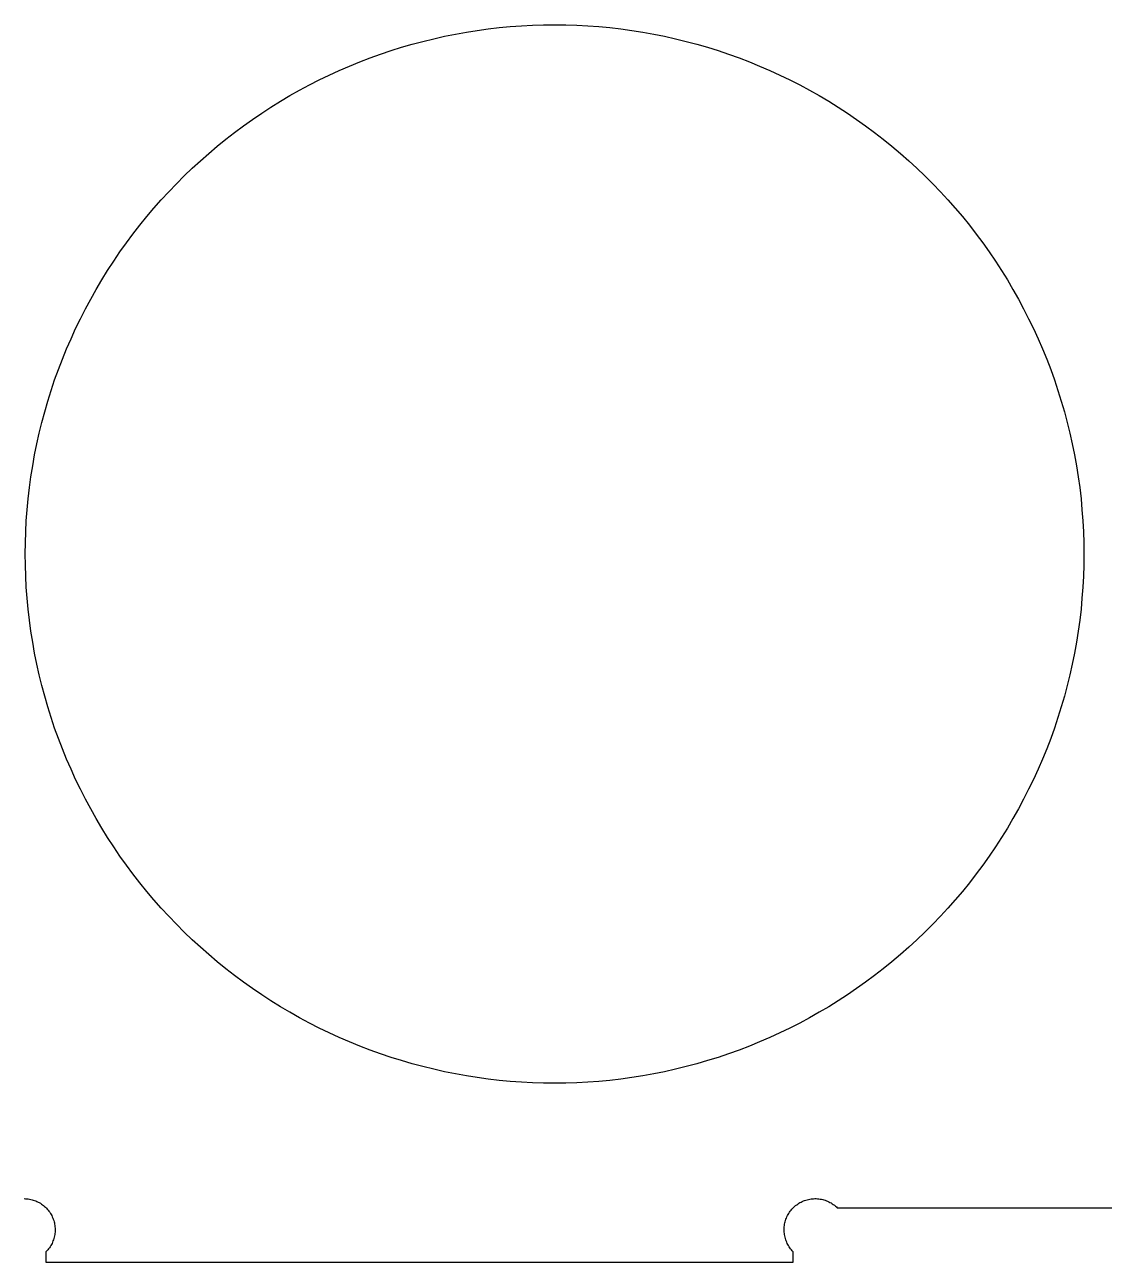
# Model space of a CAD drawing. Extents: x 0 to 96, y 0 to 48.
# Drawn here: x 79.441 to 83.775, y 23.276 to 28.245 of the extents above; entities that cross this region are included whole.
import ezdxf

# ---------------------------------------------------------------- set-up
doc = ezdxf.new("R2010")
doc.units = 0
doc.layers.add('Layer_1', color=7, linetype='CONTINUOUS')

msp = doc.modelspace()

# ---------------------------------------------------------------- linework, layer by layer
at = {"layer": 'Layer_1', "color": 7}
for p, q in [((81.257524, 28.222327), (81.301619, 28.22839)), ((81.301619, 28.22839), (81.346107, 28.233508)), ((81.346107, 28.233508), (81.390201, 28.237681)), ((81.390201, 28.237681), (81.434689, 28.240949)), ((81.434689, 28.240949), (81.479178, 28.243272)), ((81.479178, 28.243272), (81.523666, 28.244689)), ((81.523666, 28.244689), (81.568154, 28.245122)), ((81.568154, 28.245122), (81.612642, 28.244689)), ((81.612642, 28.244689), (81.65713, 28.243272)), ((81.65713, 28.243272), (81.701619, 28.240949)), ((81.701619, 28.240949), (81.745713, 28.237681)), ((81.745713, 28.237681), (81.790201, 28.233508)), ((81.790201, 28.233508), (81.834296, 28.22839)), ((81.834296, 28.22839), (81.87839, 28.222327)), ((80.9965, 28.166854), (81.039413, 28.17839)), ((81.039413, 28.17839), (81.082721, 28.188981)), ((81.082721, 28.188981), (81.126422, 28.198706)), ((81.126422, 28.198706), (81.169729, 28.207484)), ((81.169729, 28.207484), (81.213823, 28.215398)), ((81.213823, 28.215398), (81.257524, 28.222327)), ((81.87839, 28.222327), (81.922484, 28.215398)), ((81.922484, 28.215398), (81.966186, 28.207484)), ((81.966186, 28.207484), (82.009887, 28.198706)), ((82.009887, 28.198706), (82.053193, 28.188981)), ((82.053193, 28.188981), (82.0965, 28.17839)), ((82.0965, 28.17839), (82.139413, 28.166854)), ((80.827209, 28.111854), (80.869336, 28.126933)), ((80.869336, 28.126933), (80.911461, 28.141146)), ((80.911461, 28.141146), (80.953981, 28.154453)), ((80.953981, 28.154453), (80.9965, 28.166854)), ((82.139413, 28.166854), (82.182327, 28.154453)), ((82.182327, 28.154453), (82.224847, 28.141146)), ((82.224847, 28.141146), (82.266973, 28.126933)), ((82.266973, 28.126933), (82.308706, 28.111854)), ((80.703587, 28.061421), (80.744532, 28.079099)), ((80.744532, 28.079099), (80.78587, 28.09591)), ((80.78587, 28.09591), (80.827209, 28.111854)), ((82.308706, 28.111854), (82.350438, 28.09591)), ((82.350438, 28.09591), (82.391382, 28.079099)), ((82.391382, 28.079099), (82.432327, 28.061421)), ((80.623272, 28.023508), (80.66343, 28.042879)), ((80.66343, 28.042879), (80.703587, 28.061421)), ((82.432327, 28.061421), (82.472879, 28.042879)), ((82.472879, 28.042879), (82.513036, 28.023508)), ((80.505556, 27.960438), (80.544138, 27.982288)), ((80.544138, 27.982288), (80.583508, 28.003311)), ((80.583508, 28.003311), (80.623272, 28.023508)), ((82.513036, 28.023508), (82.552406, 28.003311)), ((82.552406, 28.003311), (82.591776, 27.982288)), ((82.591776, 27.982288), (82.630359, 27.960438)), ((80.429571, 27.914336), (80.467367, 27.9378)), ((80.467367, 27.9378), (80.505556, 27.960438)), ((82.630359, 27.960438), (82.668941, 27.9378)), ((82.668941, 27.9378), (82.706737, 27.914336)), ((80.355162, 27.865083), (80.39217, 27.890083)), ((80.39217, 27.890083), (80.429571, 27.914336)), ((82.706737, 27.914336), (82.744138, 27.890083)), ((82.744138, 27.890083), (82.780752, 27.865083)), ((80.283114, 27.81276), (80.318941, 27.839296)), ((80.318941, 27.839296), (80.355162, 27.865083)), ((82.780752, 27.865083), (82.816973, 27.839296)), ((82.816973, 27.839296), (82.8528, 27.81276)), ((80.21343, 27.757484), (80.248076, 27.785477)), ((80.248076, 27.785477), (80.283114, 27.81276)), ((82.8528, 27.81276), (82.887839, 27.785477)), ((82.887839, 27.785477), (82.922484, 27.757484)), ((80.146107, 27.699336), (80.179571, 27.728744)), ((80.179571, 27.728744), (80.21343, 27.757484)), ((82.922484, 27.757484), (82.956737, 27.728744)), ((82.956737, 27.728744), (82.989808, 27.699336)), ((80.11343, 27.669178), (80.146107, 27.699336)), ((82.989808, 27.699336), (83.022879, 27.669178)), ((80.04965, 27.606933), (80.081146, 27.63839)), ((80.081146, 27.63839), (80.11343, 27.669178)), ((83.022879, 27.669178), (83.054768, 27.63839)), ((83.054768, 27.63839), (83.086264, 27.606933)), ((80.018941, 27.574808), (80.04965, 27.606933)), ((83.086264, 27.606933), (83.116973, 27.574808)), ((79.959492, 27.508666), (79.98902, 27.542051)), ((79.98902, 27.542051), (80.018941, 27.574808)), ((83.116973, 27.574808), (83.147288, 27.542051)), ((83.147288, 27.542051), (83.176816, 27.508666)), ((79.930752, 27.47465), (79.959492, 27.508666)), ((83.176816, 27.508666), (83.205556, 27.47465)), ((79.875241, 27.404926), (79.9028, 27.440083)), ((79.9028, 27.440083), (79.930752, 27.47465)), ((83.205556, 27.47465), (83.233508, 27.440083)), ((83.233508, 27.440083), (83.260673, 27.404926)), ((79.848862, 27.369178), (79.875241, 27.404926)), ((83.260673, 27.404926), (83.287051, 27.369178)), ((79.798076, 27.296107), (79.823272, 27.332918)), ((79.823272, 27.332918), (79.848862, 27.369178)), ((83.287051, 27.369178), (83.313036, 27.332918)), ((83.313036, 27.332918), (83.337839, 27.296107)), ((79.773666, 27.258783), (79.798076, 27.296107)), ((83.337839, 27.296107), (83.362249, 27.258783)), ((79.750438, 27.220949), (79.773666, 27.258783)), ((83.362249, 27.258783), (83.38587, 27.220949)), ((79.705949, 27.143862), (79.727603, 27.182642)), ((79.727603, 27.182642), (79.750438, 27.220949)), ((83.38587, 27.220949), (83.408311, 27.182642)), ((83.408311, 27.182642), (83.430359, 27.143862)), ((79.684689, 27.10465), (79.705949, 27.143862)), ((83.430359, 27.143862), (83.451224, 27.10465)), ((79.664611, 27.065004), (79.684689, 27.10465)), ((83.451224, 27.10465), (83.471303, 27.065004)), ((79.645319, 27.024926), (79.664611, 27.065004)), ((83.471303, 27.065004), (83.490989, 27.024926)), ((79.609099, 26.943627), (79.626816, 26.984453)), ((79.626816, 26.984453), (79.645319, 27.024926)), ((83.490989, 27.024926), (83.509492, 26.984453)), ((83.509492, 26.984453), (83.527209, 26.943627)), ((79.59217, 26.902406), (79.609099, 26.943627)), ((83.527209, 26.943627), (83.543744, 26.902406)), ((79.576422, 26.86087), (79.59217, 26.902406)), ((83.543744, 26.902406), (83.559887, 26.86087)), ((79.561068, 26.818981), (79.576422, 26.86087)), ((83.559887, 26.86087), (83.574847, 26.818981)), ((79.546894, 26.776816), (79.561068, 26.818981)), ((83.574847, 26.818981), (83.58902, 26.776816)), ((79.521303, 26.691579), (79.533902, 26.734336)), ((79.533902, 26.734336), (79.546894, 26.776816)), ((83.58902, 26.776816), (83.602406, 26.734336)), ((83.602406, 26.734336), (83.614611, 26.691579)), ((79.509887, 26.648587), (79.521303, 26.691579)), ((83.614611, 26.691579), (83.626422, 26.648587)), ((79.499257, 26.605398), (79.509887, 26.648587)), ((83.626422, 26.648587), (83.637051, 26.605398)), ((79.489413, 26.561933), (79.499257, 26.605398)), ((83.637051, 26.605398), (83.6465, 26.561933)), ((79.480752, 26.518311), (79.489413, 26.561933)), ((83.6465, 26.561933), (83.655556, 26.518311)), ((79.472879, 26.474532), (79.480752, 26.518311)), ((83.655556, 26.518311), (83.66343, 26.474532)), ((79.465792, 26.430556), (79.472879, 26.474532)), ((83.66343, 26.474532), (83.670122, 26.430556)), ((79.454768, 26.342249), (79.459887, 26.386461)), ((79.459887, 26.386461), (79.465792, 26.430556)), ((83.670122, 26.430556), (83.676422, 26.386461)), ((83.676422, 26.386461), (83.68154, 26.342249)), ((79.450438, 26.297957), (79.454768, 26.342249)), ((83.68154, 26.342249), (83.685477, 26.297957)), ((79.447288, 26.253587), (79.450438, 26.297957)), ((83.685477, 26.297957), (83.68902, 26.253587)), ((79.444926, 26.209138), (79.447288, 26.253587)), ((83.68902, 26.253587), (83.691382, 26.209138)), ((79.443351, 26.16465), (79.444926, 26.209138)), ((83.691382, 26.209138), (83.692563, 26.16465)), ((79.442957, 26.120122), (79.443346, 26.16465)), ((83.692563, 26.16465), (83.692952, 26.120122)), ((79.443351, 26.075634), (79.442962, 26.120122)), ((83.692957, 26.120122), (83.692568, 26.075634)), ((79.444926, 26.031146), (79.443351, 26.075634)), ((83.692563, 26.075634), (83.691382, 26.031146)), ((79.447288, 25.986698), (79.444926, 26.031146)), ((79.450438, 25.942327), (79.447288, 25.986698)), ((83.68902, 25.986698), (83.685477, 25.942327)), ((83.691382, 26.031146), (83.68902, 25.986698)), ((79.454768, 25.897997), (79.450438, 25.942327)), ((83.685477, 25.942327), (83.68154, 25.897997)), ((79.459887, 25.853823), (79.454768, 25.897997)), ((83.68154, 25.897997), (83.676422, 25.853823)), ((79.465792, 25.809729), (79.459887, 25.853823)), ((83.676422, 25.853823), (83.670122, 25.809729)), ((79.472879, 25.765752), (79.465792, 25.809729)), ((83.670122, 25.809729), (83.66343, 25.765752)), ((79.480752, 25.721973), (79.472879, 25.765752)), ((83.66343, 25.765752), (83.655556, 25.721973)), ((79.489413, 25.678311), (79.480752, 25.721973)), ((83.655556, 25.721973), (83.6465, 25.678311)), ((79.499257, 25.634887), (79.489413, 25.678311)), ((83.6465, 25.678311), (83.637051, 25.634887)), ((79.509887, 25.591658), (79.499257, 25.634887)), ((79.521303, 25.548666), (79.509887, 25.591658)), ((83.626422, 25.591658), (83.614611, 25.548666)), ((83.637051, 25.634887), (83.626422, 25.591658)), ((79.533902, 25.505949), (79.521303, 25.548666)), ((83.614611, 25.548666), (83.602406, 25.505949)), ((79.546894, 25.463469), (79.533902, 25.505949)), ((83.602406, 25.505949), (83.58902, 25.463469)), ((79.561068, 25.421303), (79.546894, 25.463469)), ((83.58902, 25.463469), (83.574847, 25.421303)), ((79.576422, 25.379413), (79.561068, 25.421303)), ((83.574847, 25.421303), (83.559887, 25.379413)), ((79.59217, 25.337879), (79.576422, 25.379413)), ((83.559887, 25.379413), (83.543744, 25.337879)), ((79.609099, 25.296658), (79.59217, 25.337879)), ((79.626816, 25.255831), (79.609099, 25.296658)), ((83.527209, 25.296658), (83.509492, 25.255831)), ((83.543744, 25.337879), (83.527209, 25.296658)), ((79.645319, 25.215359), (79.626816, 25.255831)), ((83.509492, 25.255831), (83.490989, 25.215359)), ((79.664611, 25.17528), (79.645319, 25.215359)), ((83.490989, 25.215359), (83.471303, 25.17528)), ((79.684689, 25.135634), (79.664611, 25.17528)), ((83.471303, 25.17528), (83.451224, 25.135634)), ((79.705949, 25.096421), (79.684689, 25.135634)), ((79.727603, 25.057642), (79.705949, 25.096421)), ((83.430359, 25.096421), (83.408311, 25.057642)), ((83.451224, 25.135634), (83.430359, 25.096421)), ((79.750438, 25.019336), (79.727603, 25.057642)), ((83.408311, 25.057642), (83.38587, 25.019336)), ((79.773666, 24.9815), (79.750438, 25.019336)), ((83.38587, 25.019336), (83.362249, 24.9815)), ((79.798076, 24.944178), (79.773666, 24.9815)), ((79.823272, 24.907367), (79.798076, 24.944178)), ((83.337839, 24.944178), (83.313036, 24.907367)), ((83.362249, 24.9815), (83.337839, 24.944178)), ((79.848862, 24.871107), (79.823272, 24.907367)), ((83.313036, 24.907367), (83.287051, 24.871107)), ((79.875241, 24.835359), (79.848862, 24.871107)), ((83.287051, 24.871107), (83.260673, 24.835359)), ((79.9028, 24.800201), (79.875241, 24.835359)), ((79.930752, 24.765594), (79.9028, 24.800201)), ((83.233508, 24.800201), (83.205556, 24.765594)), ((83.260673, 24.835359), (83.233508, 24.800201)), ((79.959492, 24.731619), (79.930752, 24.765594)), ((83.205556, 24.765594), (83.176816, 24.731619)), ((79.98902, 24.698232), (79.959492, 24.731619)), ((80.018941, 24.665477), (79.98902, 24.698232)), ((83.147288, 24.698232), (83.116973, 24.665477)), ((83.176816, 24.731619), (83.147288, 24.698232)), ((80.04965, 24.633351), (80.018941, 24.665477)), ((83.116973, 24.665477), (83.086264, 24.633351)), ((80.081146, 24.601894), (80.04965, 24.633351)), ((80.11343, 24.571068), (80.081146, 24.601894)), ((83.054768, 24.601894), (83.022879, 24.571068)), ((83.086264, 24.633351), (83.054768, 24.601894)), ((80.146107, 24.540949), (80.11343, 24.571068)), ((83.022879, 24.571068), (82.989808, 24.540949)), ((80.179571, 24.51154), (80.146107, 24.540949)), ((80.21343, 24.4828), (80.179571, 24.51154)), ((82.956737, 24.51154), (82.922484, 24.4828)), ((82.989808, 24.540949), (82.956737, 24.51154)), ((80.248076, 24.454808), (80.21343, 24.4828)), ((80.283114, 24.427524), (80.248076, 24.454808)), ((82.887839, 24.454808), (82.8528, 24.427524)), ((82.922484, 24.4828), (82.887839, 24.454808)), ((80.318941, 24.400989), (80.283114, 24.427524)), ((80.355162, 24.375201), (80.318941, 24.400989)), ((82.816973, 24.400989), (82.780752, 24.375201)), ((82.8528, 24.427524), (82.816973, 24.400989)), ((80.39217, 24.350162), (80.355162, 24.375201)), ((80.429571, 24.325949), (80.39217, 24.350162)), ((82.744138, 24.350162), (82.706737, 24.325949)), ((82.780752, 24.375201), (82.744138, 24.350162)), ((80.467367, 24.302484), (80.429571, 24.325949)), ((80.505556, 24.279847), (80.467367, 24.302484)), ((82.668941, 24.302484), (82.630359, 24.279847)), ((82.706737, 24.325949), (82.668941, 24.302484)), ((80.544138, 24.257997), (80.505556, 24.279847)), ((80.583508, 24.236973), (80.544138, 24.257997)), ((82.591776, 24.257997), (82.552406, 24.236973)), ((82.630359, 24.279847), (82.591776, 24.257997)), ((80.623272, 24.216737), (80.583508, 24.236973)), ((80.66343, 24.197367), (80.623272, 24.216737)), ((82.513036, 24.216737), (82.472879, 24.197367)), ((82.552406, 24.236973), (82.513036, 24.216737)), ((80.703587, 24.178862), (80.66343, 24.197367)), ((80.744532, 24.161186), (80.703587, 24.178862)), ((80.78587, 24.144374), (80.744532, 24.161186)), ((82.391382, 24.161186), (82.350438, 24.144374)), ((82.432327, 24.178862), (82.391382, 24.161186)), ((82.472879, 24.197367), (82.432327, 24.178862)), ((80.827209, 24.12843), (80.78587, 24.144374)), ((80.869336, 24.113351), (80.827209, 24.12843)), ((80.911461, 24.099138), (80.869336, 24.113351)), ((80.953981, 24.085831), (80.911461, 24.099138)), ((82.224847, 24.099138), (82.182327, 24.085831)), ((82.266973, 24.113351), (82.224847, 24.099138)), ((82.308706, 24.12843), (82.266973, 24.113351)), ((82.350438, 24.144374), (82.308706, 24.12843)), ((80.9965, 24.07343), (80.953981, 24.085831)), ((81.039413, 24.061894), (80.9965, 24.07343)), ((81.082721, 24.051264), (81.039413, 24.061894)), ((81.126422, 24.041579), (81.082721, 24.051264)), ((82.053193, 24.051264), (82.009887, 24.041579)), ((82.0965, 24.061894), (82.053193, 24.051264)), ((82.139413, 24.07343), (82.0965, 24.061894)), ((82.182327, 24.085831), (82.139413, 24.07343)), ((81.169729, 24.03276), (81.126422, 24.041579)), ((81.213823, 24.024887), (81.169729, 24.03276)), ((81.257524, 24.017918), (81.213823, 24.024887)), ((81.301619, 24.011894), (81.257524, 24.017918)), ((81.346107, 24.006776), (81.301619, 24.011894)), ((81.390201, 24.002602), (81.346107, 24.006776)), ((81.434689, 23.999336), (81.390201, 24.002602)), ((81.479178, 23.997012), (81.434689, 23.999336)), ((81.701619, 23.999336), (81.65713, 23.997012)), ((81.745713, 24.002602), (81.701619, 23.999336)), ((81.790201, 24.006776), (81.745713, 24.002602)), ((81.834296, 24.011894), (81.790201, 24.006776)), ((81.87839, 24.017918), (81.834296, 24.011894)), ((81.922484, 24.024887), (81.87839, 24.017918)), ((81.966186, 24.03276), (81.922484, 24.024887)), ((82.009887, 24.041579), (81.966186, 24.03276)), ((81.523666, 23.995594), (81.479178, 23.997012)), ((81.568154, 23.995122), (81.523666, 23.9956)), ((81.612642, 23.995594), (81.568154, 23.995117)), ((81.65713, 23.997012), (81.612642, 23.995594)), ((79.43902, 23.531737), (79.444532, 23.531581)), ((79.444532, 23.531579), (79.44965, 23.53119)), ((79.44965, 23.531186), (79.454768, 23.530597)), ((79.454768, 23.530594), (79.459887, 23.529772)), ((79.459887, 23.529768), (79.465004, 23.528746)), ((79.465004, 23.528744), (79.470122, 23.527484)), ((79.470122, 23.527484), (79.475241, 23.526028)), ((79.475241, 23.526028), (79.480359, 23.524374)), ((79.480359, 23.524374), (79.485083, 23.522484)), ((79.485083, 23.522484), (79.489808, 23.520398)), ((79.489808, 23.520398), (79.494532, 23.518114)), ((79.494532, 23.518114), (79.499257, 23.515634)), ((79.499257, 23.515634), (79.503587, 23.512997)), ((79.503587, 23.512997), (79.507918, 23.510122)), ((79.507918, 23.510122), (79.512249, 23.507091)), ((79.512249, 23.507091), (79.516579, 23.503902)), ((79.516579, 23.503902), (79.520517, 23.500517)), ((82.531933, 23.500517), (82.53587, 23.503902)), ((82.53587, 23.503902), (82.540201, 23.507091)), ((82.540201, 23.507091), (82.544532, 23.510122)), ((82.544532, 23.510122), (82.548862, 23.512997)), ((82.548862, 23.512997), (82.553193, 23.515634)), ((82.553193, 23.515634), (82.557918, 23.518114)), ((82.557918, 23.518114), (82.562642, 23.520398)), ((82.562642, 23.520398), (82.567367, 23.522484)), ((82.567367, 23.522484), (82.572091, 23.524374)), ((82.572091, 23.524374), (82.577209, 23.526028)), ((82.577209, 23.526028), (82.582327, 23.527484)), ((82.582327, 23.527484), (82.587446, 23.528744)), ((82.587446, 23.528744), (82.592563, 23.529767)), ((82.592563, 23.529768), (82.597681, 23.53059)), ((82.597681, 23.530594), (82.6028, 23.531183)), ((82.6028, 23.531186), (82.607918, 23.531574)), ((82.607918, 23.531579), (82.61343, 23.531734)), ((82.61343, 23.531737), (82.618548, 23.531737)), ((82.618548, 23.531698), (82.623666, 23.53142)), ((82.623666, 23.531421), (82.628784, 23.53091)), ((82.628784, 23.53091), (82.634296, 23.530199)), ((82.634296, 23.530201), (82.639413, 23.52929)), ((82.639413, 23.529296), (82.644532, 23.528154)), ((82.644532, 23.528154), (82.64965, 23.526776)), ((82.64965, 23.526776), (82.654374, 23.52524)), ((82.654374, 23.52524), (82.659492, 23.52343)), ((82.659492, 23.52343), (82.664217, 23.521461)), ((82.664217, 23.521461), (82.668941, 23.519296)), ((82.668941, 23.519296), (82.673666, 23.516894)), ((82.673666, 23.516894), (82.67839, 23.514336)), ((82.67839, 23.514336), (82.682721, 23.511579)), ((82.682721, 23.511579), (82.687051, 23.508627)), ((82.687051, 23.508627), (82.691382, 23.505517)), ((82.691382, 23.505517), (82.695319, 23.502209)), ((82.695319, 23.502209), (82.699257, 23.498744)), ((79.520517, 23.500517), (79.524453, 23.496973)), ((79.524453, 23.496973), (79.527997, 23.493272)), ((79.527997, 23.493272), (79.53154, 23.489413)), ((79.53154, 23.489413), (79.535083, 23.485398)), ((79.535083, 23.485398), (79.538232, 23.481264)), ((79.538232, 23.481264), (79.541382, 23.477012)), ((79.541382, 23.477012), (79.544138, 23.472602)), ((79.544138, 23.472602), (79.546894, 23.468114)), ((79.546894, 23.468114), (79.549257, 23.463508)), ((79.549257, 23.463508), (79.551619, 23.458783)), ((79.551619, 23.458783), (79.553587, 23.453981)), ((79.553587, 23.453981), (79.555556, 23.449099)), ((82.496894, 23.449099), (82.498862, 23.453981)), ((82.498862, 23.453981), (82.500831, 23.458783)), ((82.500831, 23.458783), (82.503193, 23.463508)), ((82.503193, 23.463508), (82.505556, 23.468114)), ((82.505556, 23.468114), (82.508311, 23.472602)), ((82.508311, 23.472602), (82.511068, 23.477012)), ((82.511068, 23.477012), (82.514217, 23.481264)), ((82.514217, 23.481264), (82.517367, 23.485398)), ((82.517367, 23.485398), (82.52091, 23.489413)), ((82.52091, 23.489413), (82.524453, 23.493272)), ((82.524453, 23.493272), (82.527997, 23.496973)), ((82.527997, 23.496973), (82.531933, 23.500517)), ((82.699257, 23.498744), (82.703193, 23.495122)), ((82.703193, 23.495122), (85.353193, 23.495122)), ((79.555556, 23.449099), (79.55713, 23.444138)), ((79.55713, 23.444138), (79.558706, 23.439099)), ((79.558706, 23.439099), (79.559887, 23.43402)), ((79.559887, 23.43402), (79.560676, 23.428902)), ((79.560673, 23.428902), (79.561854, 23.423706)), ((79.561854, 23.423706), (79.562243, 23.418508)), ((79.562249, 23.418508), (79.562638, 23.413311)), ((79.562642, 23.413311), (79.562642, 23.408076)), ((79.562642, 23.408076), (79.562642, 23.402839)), ((79.562642, 23.402839), (79.562642, 23.397602)), ((82.489808, 23.413311), (82.490197, 23.418508)), ((82.489808, 23.408076), (82.489808, 23.413311)), ((82.489808, 23.402839), (82.489808, 23.408076)), ((82.489808, 23.397602), (82.489808, 23.402839)), ((82.490201, 23.418508), (82.49059, 23.423706)), ((82.490594, 23.423706), (82.491776, 23.428902)), ((82.491776, 23.428902), (82.492564, 23.43402)), ((82.492563, 23.43402), (82.493744, 23.439099)), ((82.493744, 23.439099), (82.495319, 23.444138)), ((82.495319, 23.444138), (82.496894, 23.449099)), ((79.552406, 23.357091), (79.550438, 23.352327)), ((79.554374, 23.361973), (79.552406, 23.357091)), ((79.556343, 23.366894), (79.554374, 23.361973)), ((79.557918, 23.371894), (79.556343, 23.366894)), ((79.559099, 23.376933), (79.557918, 23.371894)), ((79.56028, 23.382051), (79.559099, 23.376933)), ((79.561461, 23.387209), (79.56028, 23.382051)), ((79.561854, 23.392367), (79.561466, 23.387209)), ((79.562642, 23.397602), (79.561853, 23.392367)), ((82.490594, 23.392367), (82.489806, 23.397602)), ((82.490989, 23.387209), (82.4906, 23.392367)), ((82.49217, 23.382051), (82.490989, 23.387209)), ((82.493351, 23.376933), (82.49217, 23.382051)), ((82.494532, 23.371894), (82.493351, 23.376933)), ((82.496107, 23.366894), (82.494532, 23.371894)), ((82.498076, 23.361973), (82.496107, 23.366894)), ((82.500043, 23.357091), (82.498076, 23.361973)), ((82.502012, 23.352327), (82.500043, 23.357091)), ((79.529964, 23.32213), (79.526028, 23.318351)), ((79.526028, 23.318351), (79.526028, 23.276382)), ((79.533114, 23.326068), (79.529964, 23.32213)), ((79.536658, 23.330122), (79.533114, 23.326068)), ((79.539808, 23.334336), (79.536658, 23.330122)), ((79.542563, 23.338666), (79.539808, 23.334336)), ((79.545319, 23.343114), (79.542563, 23.338666)), ((79.548076, 23.347681), (79.545319, 23.343114)), ((79.550438, 23.352327), (79.548076, 23.347681)), ((82.504374, 23.347681), (82.502012, 23.352327)), ((82.50713, 23.343114), (82.504374, 23.347681)), ((82.509887, 23.338666), (82.50713, 23.343114)), ((82.512642, 23.334336), (82.509887, 23.338666)), ((82.515792, 23.330122), (82.512642, 23.334336)), ((82.519336, 23.326068), (82.515792, 23.330122)), ((82.522484, 23.32213), (82.519336, 23.326068)), ((82.526422, 23.318351), (82.522484, 23.32213)), ((82.526422, 23.276382), (82.526422, 23.318351)), ((79.526028, 23.276382), (82.526422, 23.276382))]:
    msp.add_line(p, q, dxfattribs=at)

doc.saveas('drawing.dxf')
